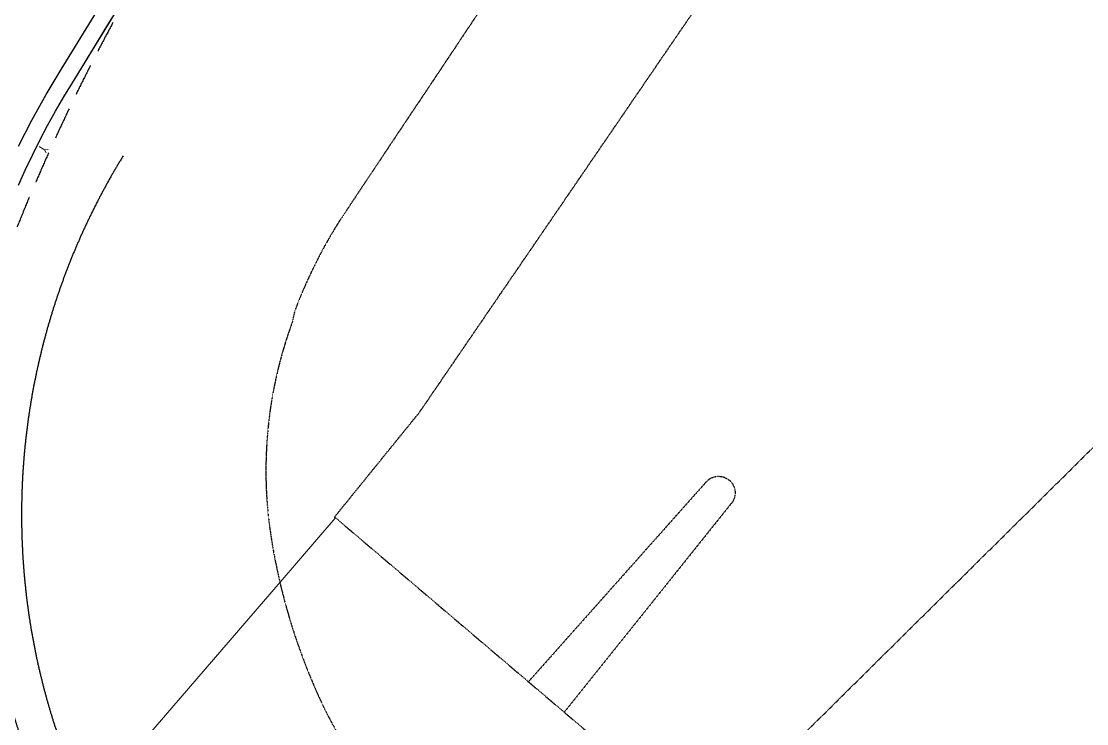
# Model space of a CAD drawing. Header units: millimetres. Extents: x 306 to 836129804, y -168137 to 818603917.
# Drawn here: x 834154129 to 834217068, y 818025753 to 818067250 of the extents above; entities that cross this region are included whole.
import ezdxf
from ezdxf.xclip import XClip

# ---------------------------------------------------------------- set-up
doc = ezdxf.new("R2010")
doc.units = ezdxf.units.MM
doc.header["$LTSCALE"] = 3
doc.header["$XCLIPFRAME"] = 0
for name, pattern in [('ACAD_ISO03W100', [30, 12, -18]), ('DGN Style 2', [1.947273044689957e-06, 0, -1.947273044689957e-06]), ('XXXXX-PIW-DWG-P00-XXXX-R100-WS4-00$0$XXXXX-PIW-P-WHCGRDP1-XXX$0$HIDDEN', [9.524999999999999, 6.35, -3.175])]:
    doc.linetypes.add(name, pattern=pattern)
for name, color, linetype in [('00_Xref', 7, 'Continuous'), ('AR-ROAD_AR_BS_MI_', 251, 'Continuous'), ('XXXXX-PIW-DWG-P00-XXXX-R100-WS4-00$0$XXXXX-PIW-P-WHCGRDP1-XXX$0$MMH125__', 253, 'XXXXX-PIW-DWG-P00-XXXX-R100-WS4-00$0$XXXXX-PIW-P-WHCGRDP1-XXX$0$HIDDEN'), ('XXXXX-PIW-DWG-P00-XXXX-R100-WS4-00$0$XXXXX-PIW-P-WHCGRDP1-XXX$0$MMH813__', 253, 'Continuous')]:
    doc.layers.add(name, color=color, linetype=linetype)
for name, color, linetype, lineweight in [('0_PODP_Survey Base', 253, 'Continuous', 5), ('Eva-New', 1, 'ACAD_ISO03W100', 18), ('XXXXX-PIW-DWG-P00-XXXX-R100-WS4-00$0$XXXXX-PIW-P-WHCGRDP1-XXX$0$MMH125CS', 253, 'Continuous', 18)]:
    doc.layers.add(name, color=color, linetype=linetype, lineweight=lineweight)

# ---------------------------------------------------------------- blocks, each defined once
blk = doc.blocks.new('XXXXX-PIW-DWG-P00-XXXX-R100-WS4-00$0$XXXXX-PIW-P-WHCGRDP1-XXX$0$CUT-SLOPE')
at = {"layer": 'XXXXX-PIW-DWG-P00-XXXX-R100-WS4-00$0$XXXXX-PIW-P-WHCGRDP1-XXX$0$MMH125CS'}
for p, q in [((0.3844015939377528, 15.50749837280949), (-0.5261584790636107, 14.99995112514148)), ((-0.5261584790636107, 14.99995112514148), (0.3844015939377528, 14.52740719942113)), ((0.4019124378719425, 16.45258636587681), (-0.4736261782656754, 16.01504562047751)), ((-0.4736261782656754, 16.01504562047751), (0.3844015939377528, 15.50749837280949)), ((0, 17), (0.4019124378719425, 16.45258636587681)), ((0.3844015939377528, 14.52740719942113), (0, 14)), ((0, 14), (0, 0))]:
    blk.add_line(p, q, dxfattribs=at)
at = {"layer": 'XXXXX-PIW-DWG-P00-XXXX-R100-WS4-00$0$XXXXX-PIW-P-WHCGRDP1-XXX$0$MMH125CS', "ltscale": 0.5}
for points in [[(-5.682420402820753, 25.80276578911662), (0, 17)], [(5.682420402820753, 25.80276578911662), (0, 17)]]:
    blk.add_lwpolyline(points, dxfattribs=at)
blk = doc.blocks.new('x-baseplan')
at = {"layer": '0_PODP_Survey Base', "color": 8, "flags": 128}
blk.add_lwpolyline([(834172.6754617979, 818037.89618724), (834169.414300969, 818034.1094643761), (834161.5423261953, 818024.9707194866), (834139.9718761172, 817999.9269382138)], dxfattribs=at)
at = {"layer": 'AR-ROAD_AR_BS_MI_', "color": 8, "linetype": 'DGN Style 2', "flags": 128}
for points in [[(834172.6342213831, 818037.9609875071), (834177.6448124407, 818044.1375960534), (834212.4406605915, 818095.0119551404)], [(834236.4069443403, 818060.8391930558), (834194.5153943832, 818019.3584357784)], [(834184.134160488, 818028.279549861), (834194.5305109409, 818039.9656689295), (834194.5406594557, 818039.9793911738), (834194.5510460025, 818039.9929341427), (834194.561667414, 818040.0062937072), (834194.5725204523, 818040.0194657954), (834194.58360181, 818040.032446391), (834194.5949081073, 818040.0452315373), (834194.6064358994, 818040.0578173375), (834194.6181816716, 818040.0701999541), (834194.630141842, 818040.0823756134), (834194.6423127659, 818040.0943406011), (834194.6546907336, 818040.1060912721), (834194.6672719708, 818040.1176240437), (834194.6800526415, 818040.1289354007), (834194.6930288507, 818040.1400218942), (834194.7061966425, 818040.1508801446), (834194.7195520028, 818040.161506842), (834194.7330908602, 818040.1718987471), (834194.7468090877, 818040.1820526926), (834194.7607025012, 818040.1919655815), (834194.7747668698, 818040.201634392), (834194.788997902, 818040.2110561788), (834194.8033912609, 818040.220228067), (834194.81794256, 818040.2291472629), (834194.8326473625, 818040.2378110469), (834194.8475011848, 818040.2462167765), (834194.8624994996, 818040.254361891), (834194.8776377353, 818040.2622439062), (834194.8929112765, 818040.2698604199), (834194.9083154675, 818040.2772091107), (834194.9238456122, 818040.2842877384), (834194.9394969756, 818040.2910941433), (834194.9552647878, 818040.2976262522), (834194.9711442416, 818040.3038820733), (834194.987130496, 818040.3098597005), (834195.0032186781, 818040.3155573094), (834195.0194038823, 818040.3209731664), (834195.035681176, 818040.3261056176), (834195.0520455964, 818040.330953099), (834195.0684921555, 818040.3355141334), (834195.0850158397, 818040.3397873302), (834195.1016116118, 818040.343771387), (834195.1182744117, 818040.3474650894), (834195.1349991608, 818040.3508673107), (834195.1517807607, 818040.3539770142), (834195.1686140946, 818040.3567932526), (834195.1854940332, 818040.3593151653), (834195.2024154282, 818040.3615419862), (834195.2193731222, 818040.363473034), (834195.2363619459, 818040.3651077226), (834195.2533767215, 818040.366445551), (834195.2704122599, 818040.3674861122), (834195.2874633695, 818040.3682290901), (834195.3045248514, 818040.3686742577), (834195.3215915054, 818040.3688214796), (834195.3386581278, 818040.3686707094), (834195.355719517, 818040.3682219941), (834195.3727704721, 818040.3674754713), (834195.3898057935, 818040.3664313679), (834195.4068202901, 818040.3650900003), (834195.4238087733, 818040.3634517804), (834195.4407660661, 818040.3615172063), (834195.457686998, 818040.359286868), (834195.4745664106, 818040.3567614448), (834195.4913991588, 818040.3539417073), (834195.5081801119, 818040.3508285139), (834195.5249041544, 818040.347422815), (834195.5415661858, 818040.343725649), (834195.5581611288, 818040.3397381413), (834195.5746839239, 818040.3354615098), (834195.5911295341, 818040.3308970545), (834195.6074929462, 818040.32604617), (834195.6237691725, 818040.3209103352), (834195.6399532505, 818040.3154911139), (834195.6560402473, 818040.3097901586), (834195.6720252587, 818040.3038092082), (834195.6879034117, 818040.2975500852), (834195.7036698649, 818040.2910146987), (834195.7193198131, 818040.2842050383), (834195.7348484847, 818040.2771231827), (834195.7502511479, 818040.2697712895), (834195.7655231045, 818040.2621516), (834195.7806597011, 818040.2542664371), (834195.7956563219, 818040.246118204), (834195.8105083968, 818040.2377093857), (834195.8252113974, 818040.2290425458), (834195.8397608413, 818040.2201203243), (834195.8541522932, 818040.2109454426), (834195.8683813666, 818040.2015206972), (834195.8824437236, 818040.1918489627), (834195.8963350778, 818040.1819331847), (834195.9100511925, 818040.1717763884), (834195.9235878882, 818040.1613816684), (834195.936941039, 818040.1507521942), (834195.9501065736, 818040.1398912059), (834195.9630804767, 818040.1288020146), (834195.9758587952, 818040.1174880007), (834195.9884376338, 818040.1059526122), (834196.0008131574, 818040.0941993683), (834196.0129815934, 818040.0822318488), (834196.0249392327, 818040.0700537041), (834196.0366824301, 818040.0576686461), (834196.0482076047, 818040.045080449), (834196.0595112437, 818040.0322929523), (834196.0705899026, 818040.0193100529), (834196.0814402014, 818040.006135708), (834196.092058835, 818039.9927739355), (834196.1024425651, 818039.9792288074), (834196.1125882266, 818039.9655044536), (834196.1224927267, 818039.9516050573), (834196.1321530467, 818039.9375348552), (834196.1415662399, 818039.923298138), (834196.1507294382, 818039.9088992433), (834196.1596398479, 818039.8943425642), (834196.168294753, 818039.8796325339), (834196.1766915148, 818039.8647736395), (834196.1848275736, 818039.8497704096), (834196.1927004484, 818039.834627419), (834196.2003077411, 818039.8193492828), (834196.2076471307, 818039.8039406588), (834196.2147163809, 818039.7884062441), (834196.2215133384, 818039.7727507737), (834196.2280359264, 818039.7569790216), (834196.2342821605, 818039.7410957948), (834196.240250136, 818039.7251059341), (834196.2459380326, 818039.7090143159), (834196.2513441171, 818039.6928258447), (834196.2564667406, 818039.6765454562), (834196.2613043432, 818039.6601781116), (834196.265855449, 818039.6437288024), (834196.2701186695, 818039.6272025416), (834196.2740927073, 818039.6106043683), (834196.2777763505, 818039.5939393416), (834196.2811684749, 818039.577212541), (834196.2842680472, 818039.5604290671), (834196.2870741228, 818039.5435940353), (834196.2895858462, 818039.5267125791), (834196.2918024505, 818039.5097898426), (834196.2937232612, 818039.4928309857), (834196.2953476935, 818039.4758411779), (834196.2966752502, 818039.4588255982), (834196.2977055287, 818039.4417894348), (834196.2984382127, 818039.4247378797), (834196.2988730809, 818039.4076761319), (834196.299009999, 818039.3906093922), (834196.2988489263, 818039.3735428639), (834196.2983899122, 818039.3564817486), (834196.2976330955, 818039.3394312476), (834196.2965787087, 818039.3223965599), (834196.2952270707, 818039.3053828765), (834196.2935785956, 818039.2883953843), (834196.2916337856, 818039.2714392631), (834196.2893932323, 818039.2545196803), (834196.2868576201, 818039.2376417947), (834196.2840277215, 818039.2208107514), (834196.280904399, 818039.2040316815), (834196.2774886044, 818039.1873096987), (834196.2737813804, 818039.1706499018), (834196.2697838555, 818039.1540573696), (834196.2654972499, 818039.137537159), (834196.2609228677, 818039.1210943067), (834196.2560621079, 818039.1047338261), (834196.2509164463, 818039.0884607027), (834196.245487457, 818039.0722798987), (834196.2397767918, 818039.0561963469), (834196.233786193, 818039.0402149494), (834196.2275174852, 818039.0243405781), (834196.220972581, 818039.0085780723), (834196.2141534761, 818038.9929322385), (834196.207062247, 818038.9774078432), (834196.1997010567, 818038.9620096222), (834196.1920721491, 818038.9467422675), (834196.1841778503, 818038.931610434), (834196.176020566, 818038.9166187339), (834196.1676027838, 818038.9017717382), (834196.1589270687, 818038.8870739726), (834196.1499960663, 818038.8725299175), (834196.1408124989, 818038.8581440067), (834196.1313791655, 818038.8439206257), (834196.1216989433, 818038.8298641102), (834196.1117747818, 818038.8159787446), (834196.1016097062, 818038.8022687631), (834196.0912068164, 818038.7887383444), (834196.0805692829, 818038.7753916138), (834196.0697003497, 818038.7622326389), (834196.05403115, 818038.7440536021), (834186.2158031851, 818026.4479171622)], [(834194.5153943832, 818019.3584357784), (834172.6367512398, 818037.9588367196), (834172.6342213831, 818037.9609875071)]]:
    blk.add_lwpolyline(points, dxfattribs=at)
at = {"layer": 'AR-ROAD_AR_BS_MI_', "color": 8}
blk.add_arc((834194.6439872566, 818038.0839271109), 40.49999999999584, 148.4099470221095, 303.6197959366835, dxfattribs=at)
at = {"layer": 'AR-ROAD_AR_BS_MI_', "color": 8, "linetype": 'DGN Style 2'}
blk.add_open_spline([(834217.1596860485, 818123.0119524177), (834207.9658277457, 818108.7348998581), (834203.0129006433, 818100.9423192806), (834198.0560555847, 818093.1509877171), (834190.6238910749, 818081.9926720114), (834182.2998324421, 818069.511840467), (834173.974173622, 818057.0319416778), (834172.7208571341, 818055.14333618), (834172.4350640082, 818054.6545603104), (834171.8764675402, 818053.6707319006), (834171.3789941843, 818052.7159923987), (834170.7657106165, 818051.370238029), (834170.419950346, 818050.5117323097), (834170.2763164963, 818050.1198320563), (834170.2335096062, 818049.9222455999), (834170.1910695094, 818049.7216145146), (834170.1378077168, 818049.4863105327), (834169.7428912972, 818048.3957721741), (834169.4224126178, 818047.2974502692), (834168.8395726834, 818044.683961841), (834168.5937294371, 818042.6738707969), (834168.5656768463, 818039.7736251458), (834168.6754039328, 818038.3009502642), (834168.8097395366, 818037.2806444253), (834168.8907655065, 818036.7536620427), (834169.0350807051, 818035.7797089458), (834169.2439296152, 818034.8172178498), (834169.448576851, 818033.9024070677), (834169.5800564431, 818033.3917131118), (834169.7112698837, 818032.8809734351), (834169.9019304744, 818032.210301017), (834170.1918024381, 818031.2019082333), (834170.690051499, 818029.8118172373), (834171.032377224, 818028.9076356642), (834171.4004472732, 818028.035236885), (834171.7753090856, 818027.1516617589), (834172.2675544412, 818026.1720063862), (834172.5420873181, 818025.6647293196), (834173.2742404004, 818024.3558983618), (834174.1257771198, 818023.0808582687), (834175.865867987, 818020.974369757), (834176.8225198374, 818019.9907233081), (834178.1416965879, 818018.8233101027), (834178.573710155, 818018.4706954815), (834179.7448330524, 818017.5705742982), (834180.7586522556, 818016.8866965516), (834182.3097172265, 818015.9996210301), (834183.0777613085, 818015.59722221), (834183.8625214671, 818015.1932165251), (834184.8802320486, 818014.698287292), (834185.9092582141, 818014.2267151076), (834187.2399937522, 818013.6742040477), (834187.9992374864, 818013.378712112), (834189.3468064193, 818012.8717497803), (834190.1220680454, 818012.6243074081), (834190.982784516, 818012.3403369422), (834191.5150505876, 818012.1866892105), (834192.0518105819, 818012.0497500465), (834192.9003067241, 818011.8639857498), (834193.8564568658, 818011.6863988821), (834195.5881532419, 818011.5285178866), (834196.7314985527, 818011.5148674672), (834198.1232690071, 818011.604584816), (834199.2709486096, 818011.6924071248), (834200.9263659513, 818011.932994394), (834201.9535608452, 818012.1202033964), (834203.0261595016, 818012.3512151019), (834203.9851928728, 818012.5788242609), (834205.4517401338, 818013.0054736395), (834207.1405646689, 818013.5602403932), (834208.4009611558, 818014.0955136245), (834209.5198056244, 818014.6646193013), (834210.6636498205, 818015.271253176), (834211.7498013831, 818015.9800493881), (834212.6441528138, 818016.6404678953), (834212.8470107021, 818016.7979366534), (834213.0498360752, 818016.9557844376), (834213.378428661, 818017.1819423029), (834235.4185811237, 818032.2756643352), (834257.4616727915, 818047.365190298), (834313.2317580262, 818085.5496067927)], degree=3, knots=[0, 0, 0, 0, 0.1185485589139475, 0.1199224590956321, 0.1199224590956321, 0.2926668841540154, 0.3147577562572503, 0.3147577562572503, 0.3221042947417069, 0.3221042947417069, 0.3294507978760806, 0.336080563200318, 0.3412973204174912, 0.3414880211994327, 0.3414880211994327, 0.3439229595692483, 0.3441554920355094, 0.3446183976127454, 0.3589866661084559, 0.3589866661084559, 0.3793933727958008, 0.3851779315068081, 0.3966399722877277, 0.3985426410530775, 0.3985426410530775, 0.4035646036581479, 0.4113258212959806, 0.4113258212959806, 0.4157390380116743, 0.4181739568988113, 0.4181739568988113, 0.4247938059973829, 0.4317940979428195, 0.4373487102652927, 0.4373487102652927, 0.4440905496938999, 0.449810060345665, 0.4515815759077729, 0.4515815759077729, 0.4692858910812906, 0.4714226108268503, 0.4870626116597082, 0.4870626116597082, 0.4943005218764492, 0.4943005218764492, 0.5062456360575875, 0.5101563449781679, 0.5175045350656012, 0.5175045350656012, 0.5216195044037126, 0.5322009176107045, 0.5322009176107045, 0.5403329284088348, 0.5427823307922335, 0.5508978388913738, 0.5508978388913738, 0.5545530970791958, 0.5580904725810072, 0.5580904725810072, 0.565833290494538, 0.5707069869903983, 0.5806570428033945, 0.5806570428033945, 0.5888190255070301, 0.5955976169248876, 0.6023761952232041, 0.6023761952232041, 0.6098465257989122, 0.615172590981899, 0.6222108576078564, 0.6329230186676513, 0.6329230186676513, 0.6385139795862299, 0.6497352259127509, 0.6497352259127509, 0.6529524478426028, 0.6530714261542051, 0.6530714261542051, 0.6581330134160885, 1, 1, 1, 1], dxfattribs=at)
at = {"layer": 'XXXXX-PIW-DWG-P00-XXXX-R100-WS4-00$0$XXXXX-PIW-P-WHCGRDP1-XXX$0$MMH125__', "color": 8, "ltscale": 0.1, "elevation": 5.020281167115851, "flags": 128}
blk.add_lwpolyline([(834162.3732604049, 818072.1335477917, 0.04131670758835602), (834153.6639420241, 818054.5622682967, 0.1498313752754511), (834152.9507738655, 818029.0887656203, 0.167865666675153), (834164.6750821206, 818009.543490328, 0.1433724827624801), (834187.2124138002, 817997.6543669007, 0.1171169655536392), (834209.5421609407, 817998.5435016886, 0.05407728581772444), (834229.8865307523, 818009.4841053858, 11.40506516895526)], format="xyb", dxfattribs=at)
at = {"layer": 'XXXXX-PIW-DWG-P00-XXXX-R100-WS4-00$0$XXXXX-PIW-P-WHCGRDP1-XXX$0$MMH813__', "color": 8, "ltscale": 0.005141571938517399, "elevation": 5.714998396237505}
blk.add_lwpolyline([(834153.9673833647, 818057.566028106), (834154.3647438562, 818058.4596689667), (834154.7816468715, 818059.3443616941), (834155.2178910482, 818060.2196789882), (834155.6732656835, 818061.0851980746), (834156.1475508336, 818061.9405009126), (834156.6405174201, 818062.785174394), (834157.1519273446, 818063.618810548), (834157.3143301364, 818063.8751829242), (834157.6842409763, 818064.4815800032), (834161.935717538, 818071.4557460928)], dxfattribs=at)
at = {"layer": 'XXXXX-PIW-DWG-P00-XXXX-R100-WS4-00$0$XXXXX-PIW-P-WHCGRDP1-XXX$0$MMH813__', "color": 8, "ltscale": 0.005141571938517399}
for points in [[(834153.9673833647, 818057.566028106, 4.687207614446815), (834154.3647438562, 818058.4596689667, 4.698374413410603), (834154.7816468715, 818059.3443616941, 4.714482532841002), (834155.2178910482, 818060.2196789882, 4.736849871399898), (834155.6732656835, 818061.0851980746, 4.755939730488319), (834156.1475508336, 818061.9405009126, 4.778501595294212), (834156.6405174201, 818062.785174394, 4.79968526195889), (834157.1519273446, 818063.618810548, 4.821134942881433), (834157.3143301364, 818063.8751829242, 4.828310331587518), (834157.6842409763, 818064.4815800032, 4.841882656908846), (834159.2457784293, 818067.0431421795, 4.902436303056126), (834159.7662909138, 818067.8969962383, 4.922374701841802)], [(834153.956232004, 818059.8642298764, 0), (834154.7431460893, 818061.4051542378, 0), (834155.5887378982, 818062.917487855, 0), (834156.3110684679, 818064.1042617408, 0), (834156.4919685211, 818064.3989944485, 0), (834160.0623511899, 818070.2558870773, 0)]]:
    blk.add_polyline3d(points, dxfattribs=at)
at = {"layer": 'XXXXX-PIW-DWG-P00-XXXX-R100-WS4-00$0$XXXXX-PIW-P-WHCGRDP1-XXX$0$MMH125CS', "color": 8, "xscale": 0.02080161519127796, "yscale": 0.02080161519127796, "zscale": 0.02080161519127796, "rotation": 239.4921660837486}
blk.add_blockref('XXXXX-PIW-DWG-P00-XXXX-R100-WS4-00$0$XXXXX-PIW-P-WHCGRDP1-XXX$0$CUT-SLOPE', (834155.1858180854, 818059.8456430072), dxfattribs=at)

msp = doc.modelspace()

# ---------------------------------------------------------------- hatches: boundary and pattern name
at = {"layer": 'Eva-New', "linetype": 'Continuous', "ltscale": 0.01}
h = msp.add_hatch(dxfattribs=at)
h.set_pattern_fill('ANSI31', color=8, scale=350, angle=4)
h.set_pattern_definition([(49, (0, 0), (-838.6710210225554, 729.0455959657013), [])])
edge = h.paths.add_edge_path(flags=16)
edge.add_arc((834246161.1747594, 817920842.4071811), 25474.45249405623, 297.0603261748383, 335.521658642506)
edge.add_arc((834138726.3840497, 817969754.2247251), 143519.3598400192, 335.5216583950567, 338.7572987647785)
edge.add_arc((834280043.8196856, 817914819.6030047), 8099.999999985684, 79.70318617243208, 158.7572987649068, ccw=False)
edge.add_arc((834272733.0468633, 817874578.2983438), 49000.00000079762, 59.21943938408748, 79.70318617331412, ccw=False)
edge.add_line((834297808.865778, 817916675.8434722), (834323345.5556602, 817901464.6616981))
edge.add_arc((834319200.3692684, 817894505.6797484), 8099.999999943455, -38.93681206741121, 59.21943938515642, ccw=False)
edge.add_line((834325500.8694355, 817889415.1299115), (834274552.7493528, 817826357.3759581))
edge.add_arc((834268252.5451119, 817831448.2920369), 8099.999999997026, 231.0598573069844, 321.05985730634393, ccw=False)
edge.add_line((834263161.6290332, 817825148.087796), (834259845.5201834, 817827827.6885235))
edge.add_arc((834278700.7649212, 817851161.7783047), 30000.00000065241, 177.6189359691103, 231.0598573047104, ccw=False)
edge.add_arc((857929303.9646153, 816867737.8359097), 23701040.41566164, 177.5676286781247, 177.6189359618932, ccw=False)
edge.add_arc((834312561.1692585, 817870939.9225225), 63000.00008221533, 158.631653379222, 177.5679921804112, ccw=False)
edge.add_arc((834261435.1460462, 817890943.4162045), 8100.000000322377, 117.06032617563099, 158.6316533800974, ccw=False)
edge = h.paths.add_edge_path()
edge.add_arc((834396103.6537191, 818010585.2416526), 55132.36883577483, 117.3814872310124, 177.6244581063767)
edge.add_arc((834323899.8806977, 818013334.5665153), 17125.07493410659, 260.0407084362634, 358.4469419283947, ccw=False)
edge.add_arc((834314420.9393567, 817959352.5676432), 37682.83080208961, 80.0407084361789, 176.6118667930469)
edge.add_arc((834138726.3758801, 817969754.2311484), 138319.368726479, 355.28154565795467, 356.6118667940855, ccw=False)
edge.add_arc((834268504.4238251, 817959042.4496398), 8099.99999995704, 258.5090564658643, 355.28154565768443, ccw=False)
edge.add_line((834266890.7982013, 817951104.8043752), (834241174.9089808, 817956332.5282658))
edge.add_arc((834238585.1394609, 817943593.0975946), 12999.99999982767, 78.50905646537262, 140.000001556405)
edge.add_line((834228626.5614736, 817951949.3362498), (834226980.0340561, 817949987.0811763))
edge.add_arc((834220775.073925, 817955193.6606454), 8099.999999718676, 244.9558038166531, 320.00000156177754, ccw=False)
edge.add_line((834217346.2043331, 817947855.2103106), (834212492.842209, 817950122.929658))
edge.add_line((834212492.842209, 817950122.929658), (834209402.6264037, 817943509.2645415))
edge.add_line((834209402.6264036, 817943509.2645414), (834211755.9992856, 817942409.6579015))
edge.add_arc((834208327.1296932, 817935071.2075667), 8099.999999961095, -39.999998437896124, 64.95580381366892, ccw=False)
edge.add_line((834214532.0898244, 817929864.6280974), (834213931.1595721, 817929148.4672706))
edge.add_line((834213931.1595721, 817929148.4672705), (834219523.284142, 817924456.1178807))
edge.add_line((834219523.284142, 817924456.1178808), (834234371.6778458, 817942151.7453997))
edge.add_line((834234371.6778458, 817942151.7453997), (834231729.0722882, 817944369.1551208))
edge.add_arc((834220775.0738885, 817955193.6606777), 15400.00004829206, 315.3406710555795, 320.0000015568368)
edge.add_line((834232572.1586186, 817945294.731778), (834234218.6860359, 817947256.9868512))
edge.add_arc((834238585.1394608, 817943593.0975953), 5699.999999119535, 78.50905646281808, 140.000001558963, ccw=False)
edge.add_line((834239720.6537888, 817949178.8479658), (834264911.1072247, 817944057.9387053))
edge.add_arc((834263680.4897653, 817936051.967142), 8100.000000212747, -15.094465799906288, 81.26132173783628, ccw=False)
edge.add_arc((834138726.3840435, 817969754.224727), 137519.3598466249, 335.52165839543335, 344.9055341997271, ccw=False)
edge.add_arc((834246161.1747462, 817920842.4072038), 19474.45251573851, 266.2851569931342, 335.52165867457467, ccw=False)
edge.add_arc((834255913.8492196, 818071051.6805044), 169999.9999982572, 257.4222438430332, 266.2851569927192, ccw=False)
edge.add_line((834218893.9103214, 817905131.4462851), (834216379.548247, 817905692.4479663))
edge.add_arc((834250133.0219519, 818056972.6615194), 154999.9999992888, 239.00005124188812, 257.4222438417662, ccw=False)
edge.add_line((834170302.239164, 817924111.6585153), (834156902.7711668, 817932162.8548404))
edge.add_arc((834161074.5733639, 817939105.913707), 8099.999999861416, 148.4553293234017, 239.00005124297292, ccw=False)
edge.add_arc((834065657.1459061, 817997680.1657493), 103861.7276796235, 328.455329324889, 340.2062629952622)
edge.add_arc((834182200.8490694, 817955736.2408469), 19999.99999775062, 134.8844560624225, 160.2062629967736, ccw=False)
edge.add_line((834168087.2615281, 817969906.8670372), (834172879.5617951, 817974679.8776609))
edge.add_arc((834178706.6725717, 817968797.3109293), 8280.085226129995, 77.89250639328998, 134.7286544895121, ccw=False)
edge.add_arc((834194461.5425204, 818037325.4441129), 62036.78911040328, 246.80179926418708, 256.9403618570038, ccw=False)
edge.add_line((834170024.4419757, 817980304.4714792), (834163853.1852652, 817974158.0548946))
edge.add_arc((834182200.8490707, 817955736.2408458), 25999.9999993535, 134.8844560630133, 160.2062629948547)
edge.add_arc((834065657.1459094, 817997680.1657478), 97861.72767606277, 328.45532932466415, 340.20626299547934, ccw=False)
edge.add_arc((834161074.5733643, 817939105.913707), 14100.00000008359, 148.4553293246485, 187.0687038063262)
edge.add_arc((834139043.3088226, 817936373.9944686), 8100.000000489457, -52.291350960998784, 7.068703804049619, ccw=False)
edge.add_arc((834152010.2140228, 817919602.0127873), 13099.99999899797, 127.7086490357815, 148.9996004432265)
edge.add_line((834140781.3694353, 817926349.0898736), (834131426.0480553, 817910779.4663907))
edge.add_line((834131426.0480554, 817910779.4663907), (834136569.0303096, 817907689.2020763))
edge.add_line((834136569.0303096, 817907689.2020763), (834145505.4180471, 817922561.6139065))
edge.add_arc((834152448.44409, 817918389.7570827), 8099.999999440124, 59.00005123944061, 148.9996004473341, ccw=False)
edge.add_line((834156620.2462873, 817925332.8159487), (834194505.7766341, 817902568.9388483))
edge.add_arc((834201201.261642, 817913712.1197457), 13000.00000003933, 239.0000512430822, 270.2331593268543)
edge.add_arc((834201209.5735356, 817911669.5948029), 10957.45814502427, 270.2331593215845, 283.5983857450499)
edge.add_arc((834206959.8821784, 817887897.7372937), 13500.00000016967, 75.6756657912594, 103.59838574955882, ccw=False)
edge.add_arc((834250133.0219513, 818056972.661521), 161000.0000006074, 255.6756657909077, 257.4222438422776)
edge.add_line((834215072.9621687, 817899836.4396998), (834217587.3242428, 817899275.4380186))
edge.add_arc((834255913.8492193, 818071051.6805059), 175999.9999995861, 257.4222438432646, 264.211924064333)
edge.add_arc((834237347.5029914, 817887890.2741243), 8100.000000287132, -12.700159381437913, 84.21192406010982, ccw=False)
edge.add_arc((834312561.1692572, 817870939.9225239), 69000.00008077452, 167.2998406162297, 177.567992181365)
edge.add_arc((857929283.1915195, 816867738.7086957), 23707019.62424068, 177.567628746889, 177.6189359836581)
edge.add_arc((834278700.7649218, 817851161.7783045), 36000.00000117742, 177.6189359687739, 200.2081404197619)
edge.add_arc((834237315.3865358, 817835928.2476586), 8099.999999857097, -55.265596569839715, 20.208140421590087, ccw=False)
edge.add_arc((834249964.3489057, 817817684.2417676), 14099.99999989952, 124.7344034298153, 159.2147263485419)
edge.add_line((834236782.0203865, 817822687.8619376), (834233480.4655391, 817813989.7235609))
edge.add_arc((834175956.5389807, 817835824.0966592), 61528.38349314366, 277.1987223550467, 339.2147263481819, ccw=False)
edge.add_arc((834148032.5136529, 818056905.1646162), 284365.9696394638, 255.4573881016014, 277.1987223552006, ccw=False)
edge.add_arc((834081728.0693146, 817801309.2417939), 20309.99999961604, 205.7336050505601, 255.4573881009045, ccw=False)
edge.add_arc((834081728.0683762, 817801309.2437319), 20309.9999957016, 146.4312469227816, 205.7336111252107, ccw=False)
edge.add_arc((834071554.4165823, 817808060.6072307), 8099.999999200983, 123.9617056671731, 146.4312469229067, ccw=False)
edge.add_arc((834058901.2504501, 817826846.7693429), 14550.00000248084, 303.961705672127, 336.0291402343753)
edge.add_line((834072196.3450047, 817820935.5122128), (834089614.1981219, 817860110.2634121))
edge.add_arc((834116113.0124441, 817848328.3773371), 28999.99999941613, 122.39111715700739, 156.0291423665756, ccw=False)
edge.add_arc((834104916.9683793, 817865976.5669688), 8099.999999937053, 33.039971286591424, 122.39111715687201, ccw=False)
edge.add_arc((834140303.8433043, 817888992.1863631), 34113.14550055179, 213.0399712862813, 220.3007455617589)
edge.add_arc((834124201.6935877, 817875336.210111), 13000.0000008468, 220.3007455674004, 276.9290083036068)
edge.add_arc((834126747.1860373, 817854390.315152), 8100.001123458368, 68.27425558200969, 96.92900818646348, ccw=False)
edge.add_line((834129745.5164917, 817861914.9435605), (834135113.5118744, 817859775.9642721))
edge.add_line((834135113.5118744, 817859775.9642723), (834142622.3979481, 817855047.5611883))
edge.add_line((834142622.3979481, 817855047.5611883), (834145562.1490244, 817859914.0919931))
edge.add_line((834145562.1490245, 817859914.0919931), (834128702.0771768, 817870085.6928767))
edge.add_arc((834124345.8683019, 817876914.5613217), 8100.000000094047, 217.1198732801034, 302.5342427918463, ccw=False)
edge.add_arc((834140303.8432904, 817888992.1863552), 28113.14548473795, 214.1091972686691, 217.1198732819908, ccw=False)
edge.add_arc((834123733.5526448, 817877769.3765415), 8099.999999932356, 129.8458856661256, 214.1091972678508, ccw=False)
edge.add_arc((834079459.470565, 817930822.3277411), 60999.99981933, 309.845885661101, 312.6845503572562)
edge.add_arc((834058374.8685501, 817953683.85797), 92099.99992423652, 312.6845503490685, 314.6106024343607)
edge.add_line((834123055.2985339, 817888118.2270101), (834117142.4996464, 817894113.1685447))
edge.add_arc((833996461.5914122, 818021368.1531793), 175378.769315473, 304.66259644950554, 313.4811452992019, ccw=False)
edge.add_arc((834116113.0124439, 817848328.3773375), 34999.99999908932, 124.6626621030953, 156.0291423670846)
edge.add_line((834084131.6848137, 817862547.8950138), (834066713.8319163, 817823373.1443087))
edge.add_arc((834058901.2504513, 817826846.769342), 8550.000001113716, 292.5985639328043, 336.02914236446725, ccw=False)
edge.add_line((834062186.7776173, 817818953.2396333), (834051761.6538773, 817814613.9860274))
edge.add_arc((834047150.3876804, 817825692.6242136), 11999.9999998492, 196.3763551332621, 292.5985639308307, ccw=False)
edge.add_arc((834022109.2539885, 817818333.8455582), 14099.99999772077, 16.37635513348703, 43.33252058601237)
edge.add_line((834032365.3595872, 817828009.7071674), (834034386, 817830320.8))
edge.add_line((834034386, 817830320.8), (834031648.5, 817832687))
edge.add_arc((834036230.6209766, 817853060.3660947), 20882.28624146727, 222.526048214471, 257.32466606550713, ccw=False)
edge.add_line((834020841, 817838945.5), (834021040.1000001, 817839146.3000001))
edge.add_line((834021040.1000001, 817839146.3000002), (834020346.3000001, 817839937.7000002))
edge.add_line((834020346.3, 817839937.7000002), (834020138.7, 817839748.2000002))
edge.add_arc((834036508.7129956, 817853043.9147209), 21089.17626200143, 201.4883371976351, 219.0834829422791, ccw=False)
edge.add_line((834016885.4, 817845318.6999999), (834006521.8534126, 817854122.7681547))
edge.add_line((834006521.8534127, 817854122.7681547), (834002637.230108, 817849550.0554174))
edge.add_line((834002637.230108, 817849550.0554173), (834006981.2543916, 817845859.7081469))
edge.add_arc((833998888.2891731, 817836333.2232773), 12499.99999996486, -39.05652049009899, 49.65134342305748, ccw=False)
edge.add_line((834008594.8489056, 817828457.1393417), (834004915.5653411, 817823922.7557592))
edge.add_line((834004915.5653411, 817823922.7557594), (834011727.8800411, 817818395.1163226))
edge.add_line((834011727.8800411, 817818395.1163225), (834015819.4032799, 817823437.5479472))
edge.add_arc((834022109.2539866, 817818333.8455572), 8099.999999883325, -87.78404388653757, 140.9434795118549, ccw=False)
edge.add_arc((834018633.172584, 817908166.6171299), 97999.99994622757, 270.05692180446874, 272.21595611323175, ccw=False)
edge.add_arc((834018656.0224583, 817885166.6285439), 75000.00000980035, 258.0909810673327, 270.05692180351537, ccw=False)
edge.add_arc((834018656.0224634, 817885166.6285534), 75000.00002020455, 250.577467704551, 258.0909810650086, ccw=False)
edge.add_arc((834002694.4845113, 817839898.2145294), 26999.99999884721, 216.395114420816, 250.5774677049209, ccw=False)
edge.add_arc((834249026.5316958, 818021471.8613815), 333020.3697452354, 211.2237900140186, 216.3943414268751, ccw=False)
edge.add_arc((833974292.4659724, 817854931.0447389), 11749.99999895416, 184.2039597017222, 211.2237900171938, ccw=False)
edge.add_line((833962574.0803665, 817854069.686065), (833961720.6500287, 817865680.2103342))
edge.add_line((833961720.6500288, 817865680.2103342), (833961618.0110649, 817879844.8784274))
edge.add_line((833961618.0110648, 817879844.8784274), (833961668.2652874, 817994331.6484609))
edge.add_arc((833969768.2645075, 817994328.0929476), 8100.000000460776, 91.64423581736088, 179.9748498878971, ccw=False)
edge.add_arc((833962614.4348527, 818243545.2173792), 241219.7793766693, 271.644235816825, 284.5078058771994)
edge.add_arc((834110389.6029183, 817672462.0159062), 348673.0272428574, 93.74882869622849, 104.507805877316, ccw=False)
edge.add_arc((834088573.1495061, 818005421.0696502), 14999.99999976891, 89.99999998532581, 93.74882868128878, ccw=False)
edge.add_line((834088573.1495099, 818020421.0696499), (834116041.6026194, 818020421.0696503))
edge.add_arc((834116041.6026205, 818048844.8569363), 28423.78728603944, 269.999999997888, 307.6527747440617)
edge.add_arc((834194461.5425193, 818037325.4441291), 62036.78912159548, 183.3951844313258, 190.1987866964271, ccw=False)
edge.add_arc((834116041.6026193, 818048844.8569399), 22423.78728963028, 270.00000000029746, 317.3469995644911, ccw=False)
edge.add_line((834116041.6026194, 818026421.0696502), (834088573.1490626, 818026421.0696502))
edge.add_arc((834088573.1490633, 818005421.0696439), 21000.00000640284, 90.00000000190575, 93.74882880097897)
edge.add_arc((834110389.6030675, 817672462.0159523), 354673.0272358109, 93.7488287990428, 104.5078058921638)
edge.add_arc((833962614.4348499, 818243545.2173941), 235219.7793916388, 271.64423581737117, 284.5078058925929, ccw=False)
edge.add_arc((833969768.2645074, 817994328.092948), 14100.00000019947, 91.64423581767461, 179.9748498915226)
edge.add_line((833955668.2658657, 817994334.2821738), (833955618.0015231, 817879824.457176))
edge.add_line((833955618.0015231, 817879824.457176), (833955722.2455201, 817865438.2867913))
edge.add_line((833955722.2455201, 817865438.2867914), (833956590.2238864, 817853629.8433379))
edge.add_arc((833974292.4659722, 817854931.0447385), 17749.99999859383, 184.2039597003514, 211.2238803707189)
edge.add_arc((834249039.2586302, 818021480.168798), 339035.5595882726, 211.2238803689501, 216.3941112063994)
edge.add_arc((834002694.5711945, 817839898.3777735), 33000.18277802427, 216.3942481429554, 250.5774200170999)
edge.add_arc((834018656.0224569, 817885166.628531), 80999.99999694142, 250.5774677036236, 270.0569218045691)
edge.add_arc((834018633.1725848, 817908166.6171815), 103999.9999978561, 270.0569218040447, 284.0470256711337)
edge.add_arc((834046157.4149852, 817798157.6353674), 9399.999999924456, 5.063257934134128, 104.04702567256001, ccw=False)
edge.add_arc((834081728.0687429, 817801309.2408726), 26309.99896414452, 185.0632579355491, 255.4573888034726)
edge.add_arc((834148032.5136551, 818056905.1646265), 290365.969649737, 255.4573881017989, 277.1987223543259)
edge.add_arc((834175956.5389802, 817835824.0966591), 67528.38349350526, 277.1987223545567, 339.2147263485334)
edge.add_line((834239089.9670366, 817811860.5234888), (834242391.5218842, 817820558.6618657))
edge.add_arc((834249964.3489062, 817817684.241767), 8100.000000465041, 51.0598573100898, 159.2147263430119, ccw=False)
edge.add_line((834255055.264985, 817823984.4460087), (834260246.1633809, 817819789.910864))
edge.add_arc((834268416.7694331, 817829901.3497692), 12999.99999991001, 231.0598573068793, 316.5800092186044)
edge.add_arc((834283742.4357917, 817815398.4552081), 8099.999999770846, 51.05985730003607, 136.5800092203406, ccw=False)
edge.add_line((834288833.3518713, 817821698.6594483), (834293472.2873143, 817817950.1411246))
edge.add_line((834293472.2873143, 817817950.1411246), (834297243.0649778, 817822617.1782936))
edge.add_line((834297243.0649776, 817822617.1782936), (834292654.5405594, 817826324.9616995))
edge.add_arc((834297745.4566382, 817832625.1659405), 8099.99999985069, 141.0598573064669, 231.0598573076249, ccw=False)
edge.add_line((834291445.2523973, 817837716.0820192), (834332501.9480572, 817888525.3202987))
edge.add_arc((834338802.1522981, 817883434.4042205), 8099.999999540637, 63.88710950462041, 141.0598573090289, ccw=False)
edge.add_arc((834407750.2710226, 818024094.9154712), 148550.0000035486, 243.887109506536, 253.266827717885)
edge.add_arc((834412250.2017423, 818034320.9558402), 159644.4631457126, 252.7768729442814, 265.2557810701878)
edge.add_arc((834401064.2425944, 817910629.2707982), 35463.26731417367, 266.73810822923, 303.4623352258175)
edge.add_arc((834425084.5355332, 817874286.6816468), 8100.00000006635, 110.3940288012592, 123.4623352270176, ccw=False)
edge.add_line((834422261.8931797, 817881878.9599706), (834444014.7099663, 817889966.1795577))
edge.add_arc((834439101.2214249, 817903182.3677508), 14100.00000009748, 290.3940288005084, 363.9986999941424)
edge.add_line((834453166.8968467, 817904165.6148894), (834452857.244668, 817908595.2916828))
edge.add_arc((834460961.9259195, 817909158.2650464), 8124.210558425681, 150.5524599331, 183.9735391454267, ccw=False)
edge.add_line((834453887.3130491, 817913152.3419023), (834445875.82295, 817911532.7165551))
edge.add_arc((834438857.8360996, 817907624.0128019), 8033.063205529001, 3.946503806019109, 29.115844572543608, ccw=False)
edge.add_line((834446871.8508717, 817908176.8886434), (834447181.5030501, 817903747.2118515))
edge.add_arc((834439101.2214249, 817903182.3677506), 8100.000000002842, -69.60597119999761, 3.998699994001015, ccw=False)
edge.add_line((834441923.8637784, 817895590.0894271), (834420171.0469923, 817887502.8698401))
edge.add_arc((834425084.5355335, 817874286.6816473), 14099.99999977013, 110.3940288010029, 123.4623352260744)
edge.add_arc((834401064.2425946, 817910629.270798), 29463.26731390759, 266.88350491866197, 303.4623352269623, ccw=False)
edge.add_arc((834412250.2017411, 818034320.9558389), 153644.4631441842, 254.923754262619, 265.2257722555377, ccw=False)
edge.add_line((834372286.6298994, 817885964.8505365), (834379389.9189062, 817889500.6191177))
edge.add_arc((834362988.0592153, 817923591.4239951), 37831.25663396587, 295.6932629162947, 332.8313514006632)
edge.add_line((834396645.2554983, 817906317.2491413), (834392171.2926893, 817910872.8386595))
edge.add_arc((834362971.4565518, 817923613.5155877), 31858.36278034143, 295.70440317128276, 336.42705712401204, ccw=False)
edge.add_line((834376789.3310666, 817894907.738766), (834366567.1243225, 817889991.3048264))
edge.add_arc((834363056.3306767, 817897290.9165941), 8100.000245963212, 250.584243148134, 295.6855170698751, ccw=False)
edge.add_arc((834407750.2710234, 818024094.9154712), 142550.000003938, 239.2194393844903, 250.584242158774, ccw=False)
edge.add_line((834334800.1080382, 817901625.4244884), (834281294.1293124, 817933496.7896554))
edge.add_arc((834285439.3157045, 817940455.7716049), 8099.999999862574, 191.4416321198747, 239.2194393828986, ccw=False)
edge.add_arc((834263680.489765, 817936051.9671406), 14100.00000070966, 11.44163212627772, 17.7590081111678)
edge.add_arc((834284822.6121854, 817942823.2786517), 8099.999999724666, 137.7436965371352, 197.7590081044841, ccw=False)
edge.add_arc((834268391.4120158, 817957751.6295648), 14100.00000023394, 317.7436965380041, 354.7114198080395)
edge.add_arc((834138726.375379, 817969754.2254418), 144319.3688891008, 354.7114198091641, 356.6118686614466)
edge.add_arc((834314420.939348, 817959352.5676538), 31682.83079308976, 80.04070842519587, 176.6118686603307, ccw=False)
edge.add_arc((834323899.8806977, 818013334.5665156), 23125.07493442823, 260.0407084255424, 358.4469419280398)
edge.add_arc((834393339.1385782, 818011451.8864878), 46339.70044907692, 132.940215067453, 178.4469419278503, ccw=False)
edge.add_arc((834367431.9206598, 818039577.8477938), 8103.108026780513, 17.615868042242198, 134.316472124367, ccw=False)
edge.add_line((834375155.0487506, 818042030.1226938), (834374293.6732273, 818054157.1443663))
edge.add_line((834374293.6732273, 818054157.1443661), (834370747.5660934, 818059540.8022536))

# ---------------------------------------------------------------- block references
at = {"layer": '00_Xref'}
ref = msp.add_blockref('x-baseplan', (0, 0), dxfattribs=dict(at, xscale=1000, yscale=1000, zscale=1000))
XClip(ref).set_block_clipping_path([(834130.0932744878, 818214.2808966772), (834660.7980561039, 818251.3812309058), (834689.2509440434, 817844.3745563453), (834158.5461624272, 817807.2742220557)])

doc.saveas('drawing.dxf')
